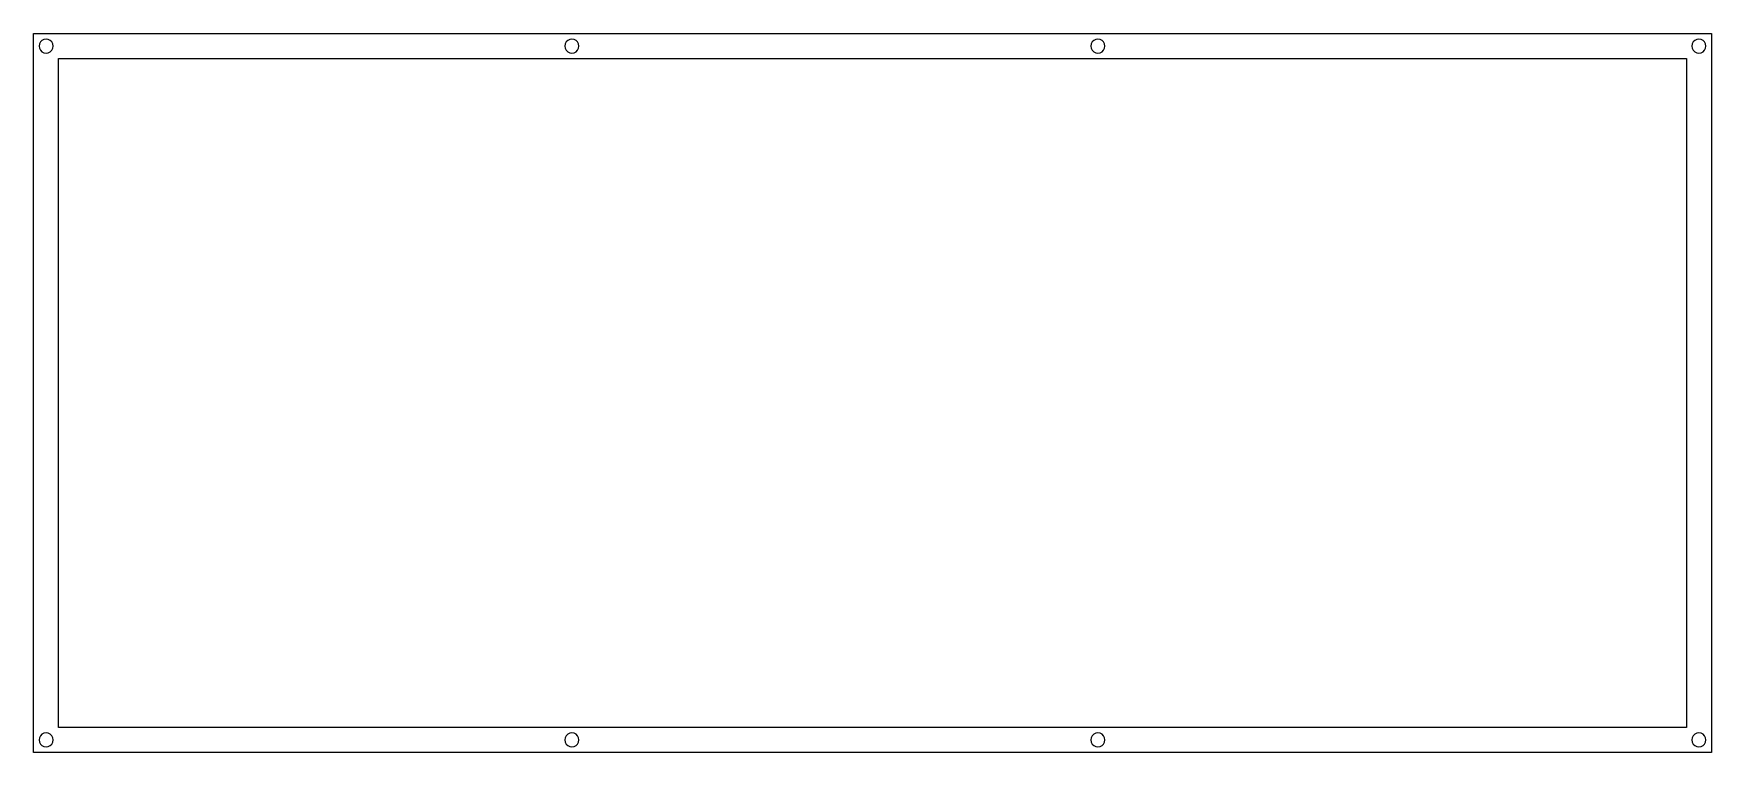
# Model space of a CAD drawing. Header units: millimetres. Extents: x -52 to 283, y 75 to 219.
import ezdxf

# ---------------------------------------------------------------- set-up
doc = ezdxf.new("R2010")
doc.units = ezdxf.units.MM
doc.header["$MEASUREMENT"] = 0
doc.layers.get('0').update_dxf_attribs({"lineweight": 0})

msp = doc.modelspace()

# ---------------------------------------------------------------- linework, layer by layer
at = {"color": 18, "lineweight": 25, "true_color": 0x000000}
for p, q in [((-52.15, 218.68), (283.42, 218.68)), ((-52.15, 74.85), (-52.15, 218.68)), ((283.42, 218.68), (283.42, 74.85)), ((-50.99, 216.62), (-51.06, 216.18)), ((-51.06, 216.18), (-50.99, 215.75)), ((-50.79, 217.01), (-50.99, 216.62)), ((-50.99, 215.75), (-50.79, 215.36)), ((-50.48, 217.32), (-50.79, 217.01)), ((-50.79, 215.36), (-50.48, 215.05)), ((-50.09, 217.52), (-50.48, 217.32)), ((-50.48, 215.05), (-50.09, 214.85)), ((-49.66, 217.58), (-50.09, 217.52)), ((-50.09, 214.85), (-49.66, 214.78)), ((-49.22, 217.52), (-49.66, 217.58)), ((-49.66, 214.78), (-49.22, 214.85)), ((-48.83, 217.32), (-49.22, 217.52)), ((-49.22, 214.85), (-48.83, 215.05)), ((-48.52, 217.01), (-48.83, 217.32)), ((-48.83, 215.05), (-48.52, 215.36)), ((-48.32, 216.62), (-48.52, 217.01)), ((-48.52, 215.36), (-48.32, 215.75)), ((-48.26, 216.18), (-48.32, 216.62)), ((-48.32, 215.75), (-48.26, 216.18)), ((54.2, 216.62), (54.13, 216.18)), ((54.13, 216.18), (54.2, 215.75)), ((54.4, 217.01), (54.2, 216.62)), ((54.2, 215.75), (54.4, 215.36)), ((54.71, 217.32), (54.4, 217.01)), ((54.4, 215.36), (54.71, 215.05)), ((55.1, 217.52), (54.71, 217.32)), ((54.71, 215.05), (55.1, 214.85)), ((55.53, 217.58), (55.1, 217.52)), ((55.1, 214.85), (55.53, 214.78)), ((55.97, 217.52), (55.53, 217.58)), ((55.53, 214.78), (55.97, 214.85)), ((56.35, 217.32), (55.97, 217.52)), ((55.97, 214.85), (56.35, 215.05)), ((56.66, 217.01), (56.35, 217.32)), ((56.35, 215.05), (56.66, 215.36)), ((56.86, 216.62), (56.66, 217.01)), ((56.66, 215.36), (56.86, 215.75)), ((56.93, 216.18), (56.86, 216.62)), ((56.86, 215.75), (56.93, 216.18)), ((159.39, 216.62), (159.32, 216.18)), ((159.32, 216.18), (159.39, 215.75)), ((159.59, 217.01), (159.39, 216.62)), ((159.39, 215.75), (159.59, 215.36)), ((159.9, 217.32), (159.59, 217.01)), ((159.59, 215.36), (159.9, 215.05)), ((160.29, 217.52), (159.9, 217.32)), ((159.9, 215.05), (160.29, 214.85)), ((160.72, 217.58), (160.29, 217.52)), ((160.29, 214.85), (160.72, 214.78)), ((161.15, 217.52), (160.72, 217.58)), ((160.72, 214.78), (161.15, 214.85)), ((161.54, 217.32), (161.15, 217.52)), ((161.15, 214.85), (161.54, 215.05)), ((161.85, 217.01), (161.54, 217.32)), ((161.54, 215.05), (161.85, 215.36)), ((162.05, 216.62), (161.85, 217.01)), ((161.85, 215.36), (162.05, 215.75)), ((162.12, 216.18), (162.05, 216.62)), ((162.05, 215.75), (162.12, 216.18)), ((279.59, 216.62), (279.52, 216.18)), ((279.52, 216.18), (279.59, 215.75)), ((279.79, 217.01), (279.59, 216.62)), ((279.59, 215.75), (279.79, 215.36)), ((280.1, 217.32), (279.79, 217.01)), ((279.79, 215.36), (280.1, 215.05)), ((280.49, 217.52), (280.1, 217.32)), ((280.1, 215.05), (280.49, 214.85)), ((280.92, 217.58), (280.49, 217.52)), ((280.49, 214.85), (280.92, 214.78)), ((281.36, 217.52), (280.92, 217.58)), ((280.92, 214.78), (281.36, 214.85)), ((281.75, 217.32), (281.36, 217.52)), ((281.36, 214.85), (281.75, 215.05)), ((282.06, 217.01), (281.75, 217.32)), ((281.75, 215.05), (282.06, 215.36)), ((282.26, 216.62), (282.06, 217.01)), ((282.06, 215.36), (282.26, 215.75)), ((282.32, 216.18), (282.26, 216.62)), ((282.26, 215.75), (282.32, 216.18)), ((-47.16, 213.68), (278.42, 213.68)), ((-47.16, 79.85), (-47.16, 213.68)), ((278.42, 213.68), (278.42, 79.85)), ((-50.99, 77.78), (-51.06, 77.34)), ((-51.06, 77.34), (-50.99, 76.91)), ((-50.79, 78.17), (-50.99, 77.78)), ((-50.48, 78.48), (-50.79, 78.17)), ((-50.09, 78.68), (-50.48, 78.48)), ((-49.66, 78.75), (-50.09, 78.68)), ((-49.22, 78.68), (-49.66, 78.75)), ((-48.83, 78.48), (-49.22, 78.68)), ((-48.52, 78.17), (-48.83, 78.48)), ((-48.32, 77.78), (-48.52, 78.17)), ((-48.26, 77.34), (-48.32, 77.78)), ((-48.32, 76.91), (-48.26, 77.34)), ((278.42, 79.85), (-47.16, 79.85)), ((54.2, 77.78), (54.13, 77.34)), ((54.13, 77.34), (54.2, 76.91)), ((54.4, 78.17), (54.2, 77.78)), ((54.71, 78.48), (54.4, 78.17)), ((55.1, 78.68), (54.71, 78.48)), ((55.53, 78.75), (55.1, 78.68)), ((55.97, 78.68), (55.53, 78.75)), ((56.35, 78.48), (55.97, 78.68)), ((56.66, 78.17), (56.35, 78.48)), ((56.86, 77.78), (56.66, 78.17)), ((56.93, 77.34), (56.86, 77.78)), ((56.86, 76.91), (56.93, 77.34)), ((159.39, 77.78), (159.32, 77.34)), ((159.32, 77.34), (159.39, 76.91)), ((159.59, 78.17), (159.39, 77.78)), ((159.9, 78.48), (159.59, 78.17)), ((160.29, 78.68), (159.9, 78.48)), ((160.72, 78.75), (160.29, 78.68)), ((161.15, 78.68), (160.72, 78.75)), ((161.54, 78.48), (161.15, 78.68)), ((161.85, 78.17), (161.54, 78.48)), ((162.05, 77.78), (161.85, 78.17)), ((162.12, 77.34), (162.05, 77.78)), ((162.05, 76.91), (162.12, 77.34)), ((279.59, 77.78), (279.52, 77.34)), ((279.52, 77.34), (279.59, 76.91)), ((279.79, 78.17), (279.59, 77.78)), ((280.1, 78.48), (279.79, 78.17)), ((280.49, 78.68), (280.1, 78.48)), ((280.92, 78.75), (280.49, 78.68)), ((281.36, 78.68), (280.92, 78.75)), ((281.75, 78.48), (281.36, 78.68)), ((282.06, 78.17), (281.75, 78.48)), ((282.26, 77.78), (282.06, 78.17)), ((282.32, 77.34), (282.26, 77.78)), ((282.26, 76.91), (282.32, 77.34)), ((283.42, 74.85), (-52.15, 74.85)), ((-50.99, 76.91), (-50.79, 76.52)), ((-50.79, 76.52), (-50.48, 76.21)), ((-50.48, 76.21), (-50.09, 76.01)), ((-50.09, 76.01), (-49.66, 75.94)), ((-49.66, 75.94), (-49.22, 76.01)), ((-49.22, 76.01), (-48.83, 76.21)), ((-48.83, 76.21), (-48.52, 76.52)), ((-48.52, 76.52), (-48.32, 76.91)), ((54.2, 76.91), (54.4, 76.52)), ((54.4, 76.52), (54.71, 76.21)), ((54.71, 76.21), (55.1, 76.01)), ((55.1, 76.01), (55.53, 75.94)), ((55.53, 75.94), (55.97, 76.01)), ((55.97, 76.01), (56.35, 76.21)), ((56.35, 76.21), (56.66, 76.52)), ((56.66, 76.52), (56.86, 76.91)), ((159.39, 76.91), (159.59, 76.52)), ((159.59, 76.52), (159.9, 76.21)), ((159.9, 76.21), (160.29, 76.01)), ((160.29, 76.01), (160.72, 75.94)), ((160.72, 75.94), (161.15, 76.01)), ((161.15, 76.01), (161.54, 76.21)), ((161.54, 76.21), (161.85, 76.52)), ((161.85, 76.52), (162.05, 76.91)), ((279.59, 76.91), (279.79, 76.52)), ((279.79, 76.52), (280.1, 76.21)), ((280.1, 76.21), (280.49, 76.01)), ((280.49, 76.01), (280.92, 75.94)), ((280.92, 75.94), (281.36, 76.01)), ((281.36, 76.01), (281.75, 76.21)), ((281.75, 76.21), (282.06, 76.52)), ((282.06, 76.52), (282.26, 76.91))]:
    msp.add_line(p, q, dxfattribs=at)
for points in [[(107.95, 213.68)], [(107.95, 79.92)]]:
    msp.add_lwpolyline(points, dxfattribs=at)

doc.saveas('drawing.dxf')
